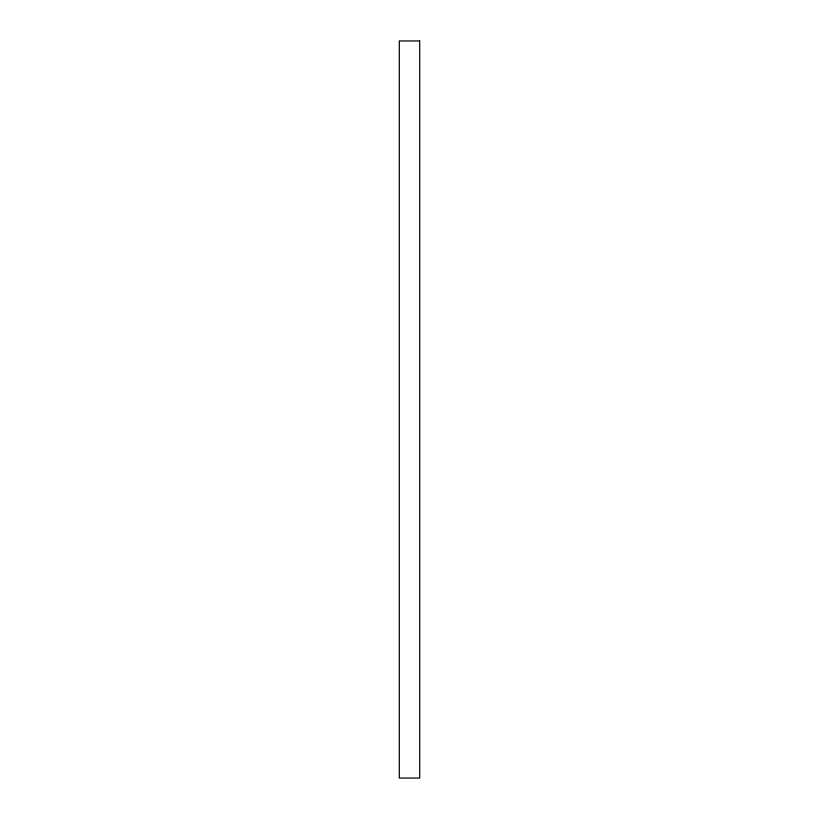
<?xml version="1.0" encoding="UTF-8"?>
<svg xmlns="http://www.w3.org/2000/svg" width="819" height="819" viewBox="0 0 819 819"><rect width="100%" height="100%" fill="white"/><g stroke="black" fill="none" stroke-linecap="round" stroke-linejoin="round"><path stroke-width="1.23" d="M419.697 40.95L399.303 40.95L399.303 778.05L419.697 778.05L419.697 40.95"/></g></svg>
